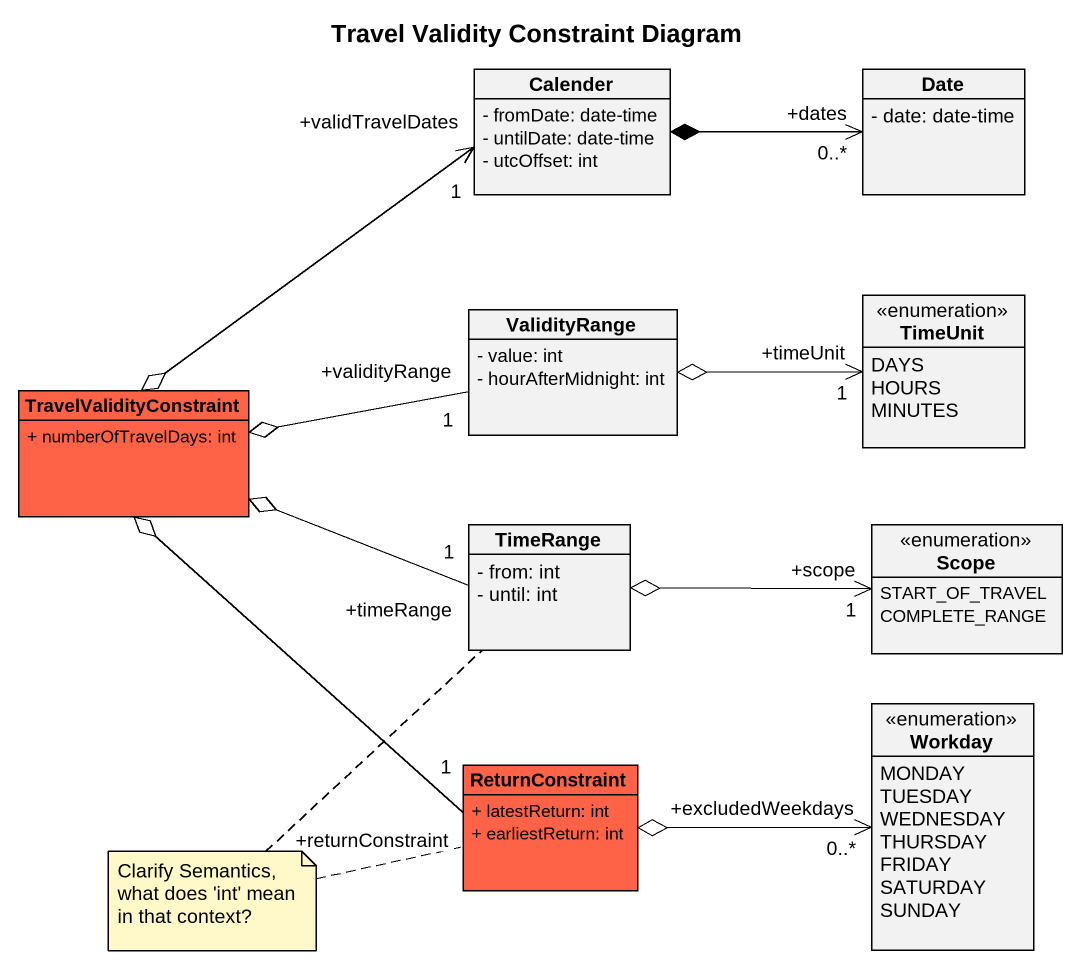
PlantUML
@startuml
title Travel Validity Constraint Diagram
hide circle
hide empty members
skinparam classAttributeIconSize 0
class Calender {
  - fromDate: date-time
  - untilDate: date-time
  - utcOffset: int
}
class Date {
  - date: date-time
}
enum TimeUnit {
  DAYS
  HOURS
  MINUTES
}
class ValidityRange {
  - value: int
  - hourAfterMidnight: int
}
class TravelValidityConstraint #FF6347 {
  + numberOfTravelDays: int
}
class TimeRange {
  - from: int
  - until: int
}
enum Scope {
  START_OF_TRAVEL
  COMPLETE_RANGE
}
enum Workday {
  MONDAY
  TUESDAY
  WEDNESDAY
  THURSDAY
  FRIDAY
  SATURDAY
  SUNDAY
}
class ReturnConstraint #FF6347 {
  + latestReturn: int
  + earliestReturn: int
}
Calender *-right-> "+dates\n0..*" Date
TimeUnit "+timeUnit\n1" <-left-o ValidityRange
TravelValidityConstraint o-up-> "+validTravelDates\n1" Calender
TravelValidityConstraint o-right- "+validityRange\n1" ValidityRange
TimeRange "+timeRange\n1" -left-o TravelValidityConstraint
Scope "+scope\n1" <-left-o TimeRange
Workday "+excludedWeekdays\n0..*" <-left-o ReturnConstraint
ReturnConstraint "+returnConstraint\n1" -up-o TravelValidityConstraint
note as N1
  Clarify Semantics, what does 'int' mean in that context?
end note
N1 .. ReturnConstraint
N1 .. TimeRange
@enduml
